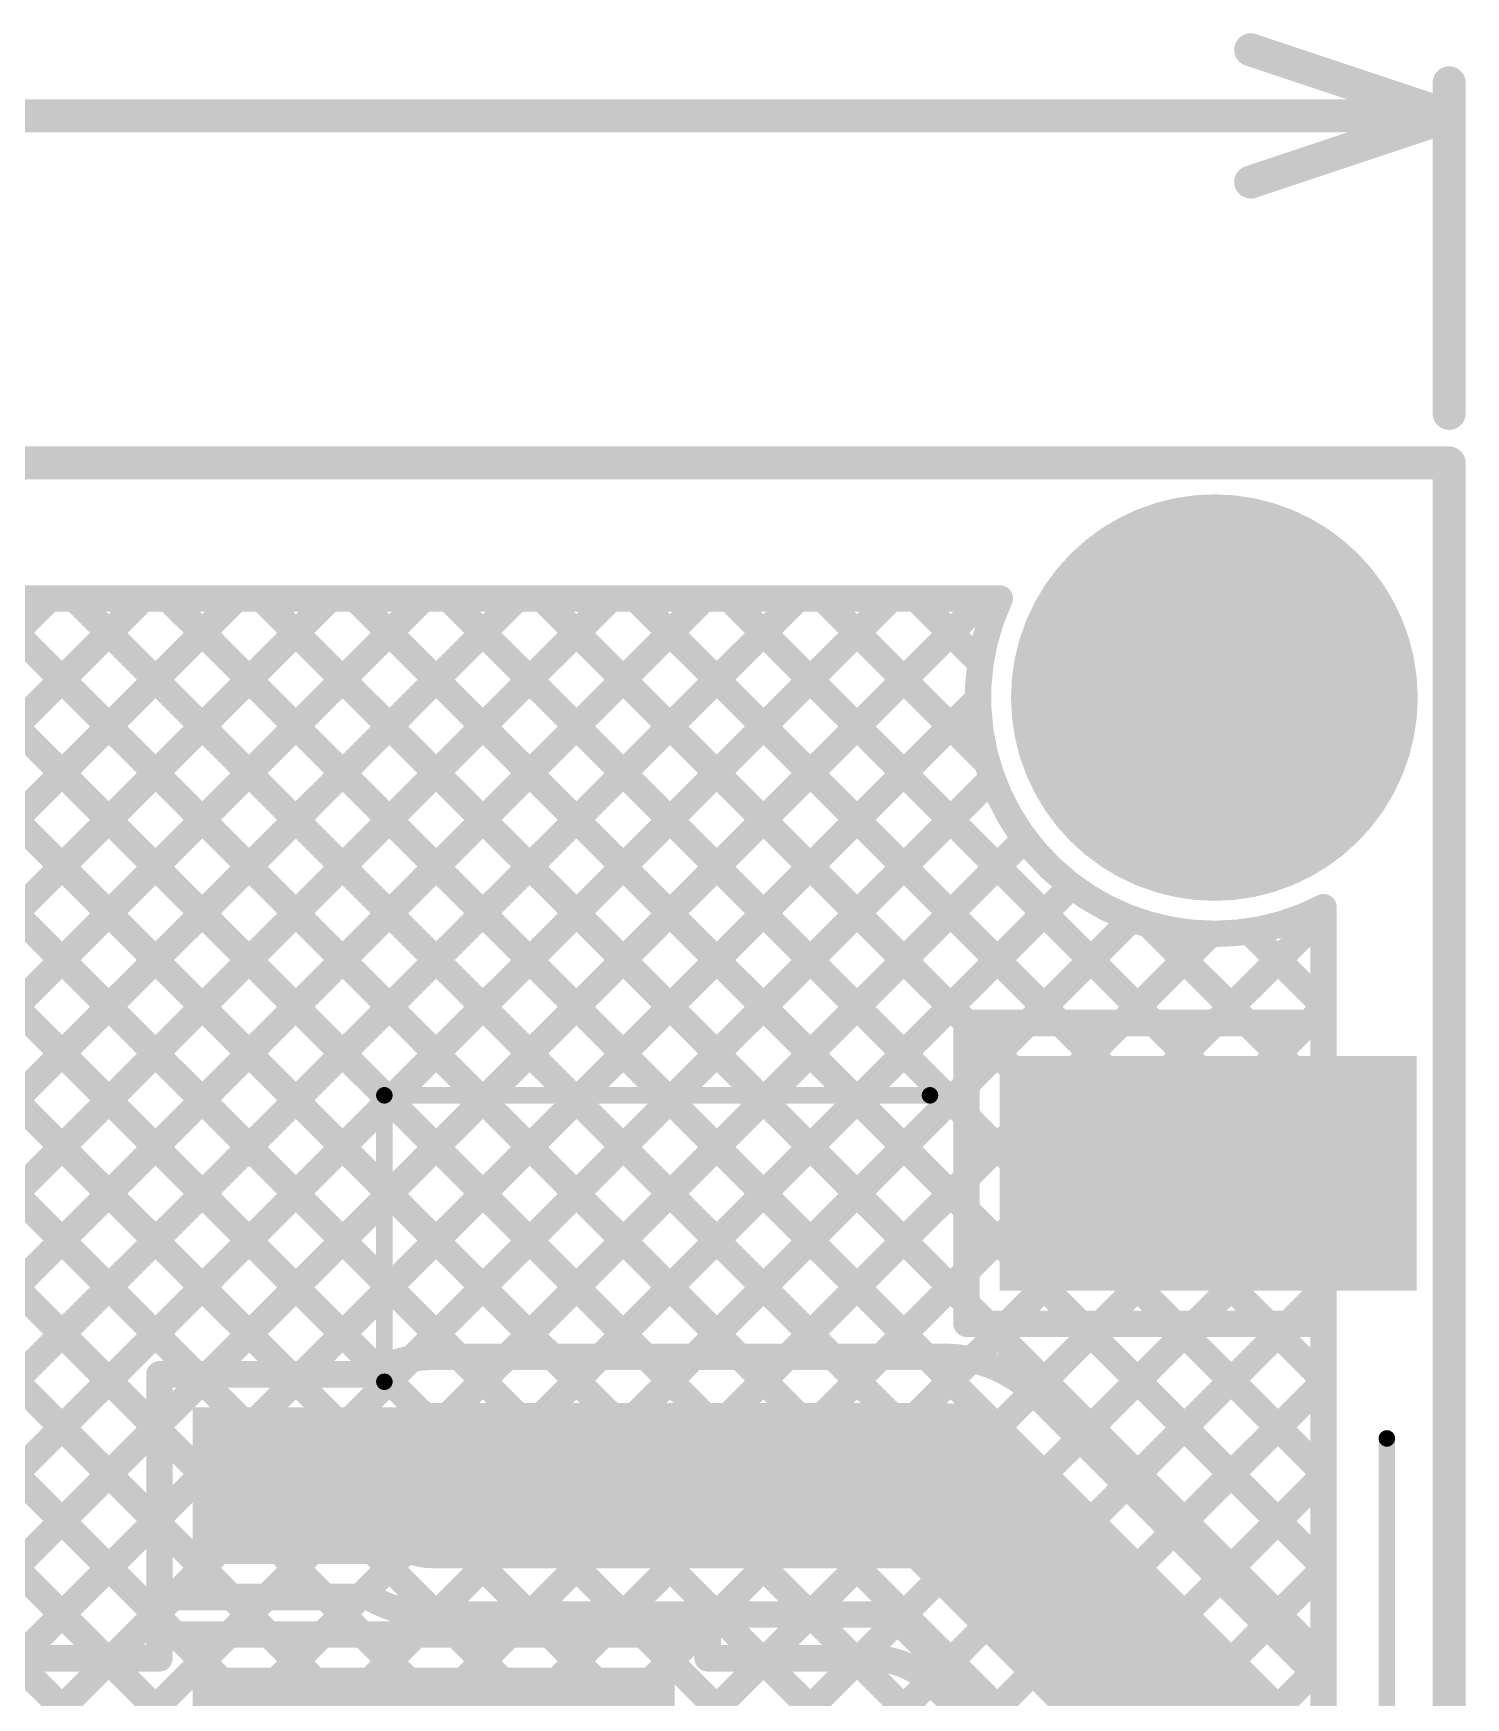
# Model space of a CAD drawing. Header units: millimetres. Extents: x 0.84 to 4.46, y 0.99 to 2.92.
# Drawn here: x 4.022 to 4.455, y 2.421 to 2.925 of the extents above; entities that cross this region are included whole.
import ezdxf

# ---------------------------------------------------------------- set-up
doc = ezdxf.new("R2010")
doc.units = ezdxf.units.MM
doc.header["$MEASUREMENT"] = 0
for name, color, linetype in [('BottomLayer', 5, 'Continuous'), ('BottomSolder', 6, 'Continuous'), ('Mechanical1', 6, 'Continuous'), ('Mechanical2', 216, 'Continuous'), ('MultiLayer', 9, 'Continuous'), ('PadHoleLayer', 156, 'Continuous'), ('TopLayer', 1, 'Continuous'), ('TopOverlay', 2, 'Continuous'), ('TopPaste', 8, 'Continuous'), ('TopSolder', 216, 'Continuous')]:
    doc.layers.add(name, color=color, linetype=linetype)

# ---------------------------------------------------------------- blocks, each defined once
blk = doc.blocks.new('0220164_162121_34')
at = {"layer": 'TopLayer'}
for points in [[(0.49213, 0.04823), (0.5315, 0.04823), (0.49213, 0.18602), (0.5315, 0.18602)], [(0.57087, 0.04823), (0.61024, 0.04823), (0.57087, 0.18602), (0.61024, 0.18602)], [(0.65354, -0.17618), (0.71654, -0.17618), (0.65354, -0.05807), (0.71654, -0.05807)]]:
    blk.add_solid(points, dxfattribs=at)
at = {"layer": 'TopOverlay', "const_width": 0.005}
for points in [[(0.622, 0.132), (0.70866, 0.132)], [(0.70866, 0.132), (0.70866, -0.033)], [(0, -0.17115), (0.60485, -0.17115)]]:
    blk.add_lwpolyline(points, dxfattribs=at)
at = {"layer": 'TopOverlay', "const_width": 0.0025}
for points in [[(0.62075, 0.132, 1), (0.62325, 0.132, 1)], [(0.70741, 0.132, 1), (0.70991, 0.132, 1)], [(0.70741, 0.132, 1), (0.70991, 0.132, 1)], [(0.70741, -0.033, 1), (0.70991, -0.033, 1)], [(0.6036, -0.17115, 1), (0.6061, -0.17115, 1)]]:
    blk.add_lwpolyline(points, format="xyb", close=True, dxfattribs=at)
at = {"layer": 'TopPaste'}
for points in [[(0.49213, 0.04823), (0.5315, 0.04823), (0.49213, 0.18602), (0.5315, 0.18602)], [(0.57087, 0.04823), (0.61024, 0.04823), (0.57087, 0.18602), (0.61024, 0.18602)], [(0.65354, -0.17618), (0.71654, -0.17618), (0.65354, -0.05807), (0.71654, -0.05807)]]:
    blk.add_solid(points, dxfattribs=at)
at = {"layer": 'TopSolder'}
for points in [[(0.48813, 0.04423), (0.5355, 0.04423), (0.48813, 0.19002), (0.5355, 0.19002)], [(0.56687, 0.04423), (0.61424, 0.04423), (0.56687, 0.19002), (0.61424, 0.19002)], [(0.64954, -0.18018), (0.72054, -0.18018), (0.64954, -0.05407), (0.72054, -0.05407)]]:
    blk.add_solid(points, dxfattribs=at)

msp = doc.modelspace()

# ---------------------------------------------------------------- linework, layer by layer
at = {"layer": 'BottomLayer'}
for points, const_width in [([(4.35025, 2.724, 1), (4.40775, 2.724, 1)], 0.0575), ([(4.02479, 2.754, 1), (4.02879, 2.754, 1)], 0.004), ([(4.03223, 2.754, 1), (4.03623, 2.754, 1)], 0.004), ([(4.05308, 2.754, 1), (4.05708, 2.754, 1)], 0.004), ([(4.06051, 2.754, 1), (4.06451, 2.754, 1)], 0.004), ([(4.08136, 2.754, 1), (4.08536, 2.754, 1)], 0.004), ([(4.0888, 2.754, 1), (4.0928, 2.754, 1)], 0.004), ([(4.10965, 2.754, 1), (4.11365, 2.754, 1)], 0.004), ([(4.11708, 2.754, 1), (4.12108, 2.754, 1)], 0.004), ([(4.13793, 2.754, 1), (4.14193, 2.754, 1)], 0.004), ([(4.14536, 2.754, 1), (4.14936, 2.754, 1)], 0.004), ([(4.16622, 2.754, 1), (4.17021, 2.754, 1)], 0.004), ([(4.17365, 2.754, 1), (4.17765, 2.754, 1)], 0.004), ([(4.1945, 2.754, 1), (4.1985, 2.754, 1)], 0.004), ([(4.20193, 2.754, 1), (4.20593, 2.754, 1)], 0.004), ([(4.22278, 2.754, 1), (4.22678, 2.754, 1)], 0.004), ([(4.23022, 2.754, 1), (4.23422, 2.754, 1)], 0.004), ([(4.25107, 2.754, 1), (4.25507, 2.754, 1)], 0.004), ([(4.2585, 2.754, 1), (4.2625, 2.754, 1)], 0.004), ([(4.27935, 2.754, 1), (4.28335, 2.754, 1)], 0.004), ([(4.28679, 2.754, 1), (4.29079, 2.754, 1)], 0.004), ([(4.30764, 2.754, 1), (4.31164, 2.754, 1)], 0.004), ([(4.3121, 2.754, 1), (4.3161, 2.754, 1)], 0.004), ([(4.3121, 2.754, 1), (4.3161, 2.754, 1)], 0.004), ([(4.30628, 2.73451, 1), (4.31028, 2.73451, 1)], 0.004), ([(4.3055, 2.72358, 1), (4.3095, 2.72358, 1)], 0.004), ([(4.30829, 2.70421, 1), (4.31229, 2.70421, 1)], 0.004), ([(4.3098, 2.69959, 1), (4.3138, 2.69959, 1)], 0.004), ([(4.31971, 2.68122, 1), (4.32371, 2.68122, 1)], 0.004), ([(4.3338, 2.66703, 1), (4.3378, 2.66703, 1)], 0.004), ([(4.41, 2.66057, 1), (4.414, 2.66057, 1)], 0.004), ([(4.41, 2.66057, 1), (4.414, 2.66057, 1)], 0.004), ([(4.35205, 2.65699, 1), (4.35605, 2.65699, 1)], 0.004), ([(4.35721, 2.65529, 1), (4.36121, 2.65529, 1)], 0.004), ([(4.41, 2.65837, 1), (4.414, 2.65837, 1)], 0.004), ([(4.37585, 2.65251, 1), (4.37985, 2.65251, 1)], 0.004), ([(4.38751, 2.65328, 1), (4.39151, 2.65328, 1)], 0.004), ([(4.41, 2.63079, 1), (4.414, 2.63079, 1)], 0.004), ([(4.41, 2.63009, 1), (4.414, 2.63009, 1)], 0.004), ([(4.41, 2.6025, 1), (4.414, 2.6025, 1)], 0.004), ([(4.41, 2.6018, 1), (4.414, 2.6018, 1)], 0.004), ([(4.41, 2.57422, 1), (4.414, 2.57422, 1)], 0.004), ([(4.41, 2.57352, 1), (4.414, 2.57352, 1)], 0.004), ([(4.41, 2.54593, 1), (4.414, 2.54593, 1)], 0.004), ([(4.41, 2.54524, 1), (4.414, 2.54524, 1)], 0.004), ([(4.41, 2.51765, 1), (4.414, 2.51765, 1)], 0.004), ([(4.41, 2.51695, 1), (4.414, 2.51695, 1)], 0.004), ([(4.41, 2.48936, 1), (4.414, 2.48936, 1)], 0.004), ([(4.41, 2.48867, 1), (4.414, 2.48867, 1)], 0.004), ([(4.41, 2.46108, 1), (4.414, 2.46108, 1)], 0.004), ([(4.41, 2.46038, 1), (4.414, 2.46038, 1)], 0.004), ([(4.41, 2.4328, 1), (4.414, 2.4328, 1)], 0.004), ([(4.41, 2.4321, 1), (4.414, 2.4321, 1)], 0.004)]:
    msp.add_lwpolyline(points, format="xyb", close=True, dxfattribs=dict(at, const_width=const_width))
at = {"layer": 'BottomLayer', "const_width": 0.008}
for points in [[(3.25884, 2.754), (4.3141, 2.754)], [(3.31986, 1.9905), (4.08336, 2.754)], [(3.34815, 1.9905), (4.11165, 2.754)], [(3.37643, 1.9905), (4.13993, 2.754)], [(3.40471, 1.9905), (4.16822, 2.754)], [(3.433, 1.9905), (4.1965, 2.754)], [(3.46128, 1.9905), (4.22478, 2.754)], [(3.48957, 1.9905), (4.25307, 2.754)], [(3.51785, 1.9905), (4.28135, 2.754)], [(3.54614, 1.9905), (4.30964, 2.754)], [(3.89281, 2.754), (4.412, 2.23481)], [(3.91058, 2.60951), (4.05508, 2.754)], [(3.91058, 2.63779), (4.02679, 2.754)], [(3.92109, 2.754), (4.412, 2.26309)], [(3.94937, 2.754), (4.412, 2.29137)], [(3.97766, 2.754), (4.412, 2.31966)], [(4.00594, 2.754), (4.412, 2.34794)], [(4.03423, 2.754), (4.412, 2.37623)], [(4.06251, 2.754), (4.412, 2.40451)], [(4.0908, 2.754), (4.412, 2.4328)], [(4.11908, 2.754), (4.412, 2.46108)], [(4.14736, 2.754), (4.412, 2.48936)], [(4.17565, 2.754), (4.412, 2.51765)], [(4.20393, 2.754), (4.412, 2.54593)], [(4.23222, 2.754), (4.412, 2.57422)], [(4.2605, 2.754), (4.31029, 2.70421)], [(4.28879, 2.754), (4.30828, 2.73451)], [(3.57442, 1.9905), (4.3075, 2.72358)], [(3.91058, 2.70794), (4.412, 2.20652)], [(3.60271, 1.9905), (4.3118, 2.69959)], [(3.63099, 1.9905), (4.32171, 2.68122)], [(3.91058, 2.67965), (4.412, 2.17824)], [(3.65927, 1.9905), (4.3358, 2.66703)], [(4.412, 1.13043), (4.412, 2.66057)], [(3.68756, 1.9905), (4.35405, 2.65699)], [(3.72405, 1.97043), (4.412, 2.65837)], [(4.35921, 2.65529), (4.412, 2.6025)], [(3.70982, 1.98448), (4.37785, 2.65251)], [(3.91058, 2.65137), (4.412, 2.14995)], [(4.38951, 2.65328), (4.412, 2.63079)], [(3.73819, 1.95628), (4.412, 2.63009)], [(3.91058, 2.62308), (4.412, 2.12167)], [(3.84301, 2.6058), (4.412, 2.03681)], [(3.8713, 2.6058), (4.412, 2.0651)], [(3.89958, 2.6058), (4.412, 2.09338)], [(4.02642, 2.21623), (4.412, 2.6018)], [(4.04759, 2.20911), (4.412, 2.57352)], [(4.06161, 2.19485), (4.412, 2.54524)], [(4.06838, 2.17333), (4.412, 2.51695)], [(4.0625, 2.13916), (4.412, 2.48867)], [(4.0625, 2.11088), (4.412, 2.46038)], [(4.0625, 2.0826), (4.412, 2.4321)]]:
    msp.add_lwpolyline(points, dxfattribs=at)
msp.add_lwpolyline([(4.412, 2.66057, -0.715234), (4.3141, 2.754)], format="xyb", dxfattribs=at)
at = {"layer": 'BottomSolder', "const_width": 0.0615}
msp.add_lwpolyline([(4.34825, 2.724, 1), (4.40975, 2.724, 1)], format="xyb", close=True, dxfattribs=at)
at = {"layer": 'Mechanical1', "const_width": 0.01}
for points in [[(4.39, 2.92), (4.45, 2.9)], [(4.45, 2.81), (4.45, 2.91)], [(2.99491, 2.9), (4.45, 2.9)], [(4.39, 2.88), (4.45, 2.9)]]:
    msp.add_lwpolyline(points, dxfattribs=at)
at = {"layer": 'Mechanical1', "const_width": 0.005}
for points in [[(4.3875, 2.92, 1), (4.3925, 2.92, 1)], [(4.4475, 2.91, 1), (4.4525, 2.91, 1)], [(4.4475, 2.9, 1), (4.4525, 2.9, 1)], [(4.4475, 2.9, 1), (4.4525, 2.9, 1)], [(4.4475, 2.9, 1), (4.4525, 2.9, 1)], [(4.3875, 2.88, 1), (4.3925, 2.88, 1)], [(4.4475, 2.81, 1), (4.4525, 2.81, 1)]]:
    msp.add_lwpolyline(points, format="xyb", close=True, dxfattribs=at)
at = {"layer": 'Mechanical2', "const_width": 0.01}
for points in [[(1, 2.795), (4.45, 2.795)], [(4.45, 2.795), (4.45, 0.995)]]:
    msp.add_lwpolyline(points, dxfattribs=at)
at = {"layer": 'Mechanical2', "const_width": 0.005}
msp.add_lwpolyline([(4.4475, 2.795, 1), (4.4525, 2.795, 1)], format="xyb", close=True, dxfattribs=at)
msp.add_lwpolyline([(4.4475, 2.795, 1), (4.4525, 2.795, 1)], format="xyb", close=True, dxfattribs=at)
at = {"layer": 'MultiLayer', "const_width": 0.0575}
msp.add_lwpolyline([(4.35025, 2.724, 1), (4.40775, 2.724, 1)], format="xyb", close=True, dxfattribs=at)
at = {"layer": 'PadHoleLayer', "const_width": 0.01375}
msp.add_lwpolyline([(4.39963, 2.74713), (4.39963, 2.70087), (4.35837, 2.70087), (4.35837, 2.74713)], close=True, dxfattribs=at)
at = {"layer": 'TopLayer'}
for points, const_width in [([(4.35025, 2.724, 1), (4.40775, 2.724, 1)], 0.0575), ([(4.02479, 2.754, 1), (4.02879, 2.754, 1)], 0.004), ([(4.03223, 2.754, 1), (4.03623, 2.754, 1)], 0.004), ([(4.05308, 2.754, 1), (4.05708, 2.754, 1)], 0.004), ([(4.06051, 2.754, 1), (4.06451, 2.754, 1)], 0.004), ([(4.08136, 2.754, 1), (4.08536, 2.754, 1)], 0.004), ([(4.0888, 2.754, 1), (4.0928, 2.754, 1)], 0.004), ([(4.10965, 2.754, 1), (4.11365, 2.754, 1)], 0.004), ([(4.11708, 2.754, 1), (4.12108, 2.754, 1)], 0.004), ([(4.13793, 2.754, 1), (4.14193, 2.754, 1)], 0.004), ([(4.14536, 2.754, 1), (4.14936, 2.754, 1)], 0.004), ([(4.16622, 2.754, 1), (4.17021, 2.754, 1)], 0.004), ([(4.17365, 2.754, 1), (4.17765, 2.754, 1)], 0.004), ([(4.1945, 2.754, 1), (4.1985, 2.754, 1)], 0.004), ([(4.20193, 2.754, 1), (4.20593, 2.754, 1)], 0.004), ([(4.22278, 2.754, 1), (4.22678, 2.754, 1)], 0.004), ([(4.23022, 2.754, 1), (4.23422, 2.754, 1)], 0.004), ([(4.25107, 2.754, 1), (4.25507, 2.754, 1)], 0.004), ([(4.2585, 2.754, 1), (4.2625, 2.754, 1)], 0.004), ([(4.27935, 2.754, 1), (4.28335, 2.754, 1)], 0.004), ([(4.28679, 2.754, 1), (4.29079, 2.754, 1)], 0.004), ([(4.30764, 2.754, 1), (4.31164, 2.754, 1)], 0.004), ([(4.3121, 2.754, 1), (4.3161, 2.754, 1)], 0.004), ([(4.3121, 2.754, 1), (4.3161, 2.754, 1)], 0.004), ([(4.30628, 2.73451, 1), (4.31028, 2.73451, 1)], 0.004), ([(4.3055, 2.72358, 1), (4.3095, 2.72358, 1)], 0.004), ([(4.30829, 2.70421, 1), (4.31229, 2.70421, 1)], 0.004), ([(4.3098, 2.69959, 1), (4.3138, 2.69959, 1)], 0.004), ([(4.31971, 2.68122, 1), (4.32371, 2.68122, 1)], 0.004), ([(4.3338, 2.66703, 1), (4.3378, 2.66703, 1)], 0.004), ([(4.41, 2.66057, 1), (4.414, 2.66057, 1)], 0.004), ([(4.41, 2.66057, 1), (4.414, 2.66057, 1)], 0.004), ([(4.35205, 2.65699, 1), (4.35605, 2.65699, 1)], 0.004), ([(4.35721, 2.65529, 1), (4.36121, 2.65529, 1)], 0.004), ([(4.41, 2.65837, 1), (4.414, 2.65837, 1)], 0.004), ([(4.37585, 2.65251, 1), (4.37985, 2.65251, 1)], 0.004), ([(4.38751, 2.65328, 1), (4.39151, 2.65328, 1)], 0.004), ([(4.41, 2.63079, 1), (4.414, 2.63079, 1)], 0.004), ([(4.41, 2.63009, 1), (4.414, 2.63009, 1)], 0.004), ([(4.30207, 2.62554, 1), (4.30607, 2.62554, 1)], 0.004), ([(4.30207, 2.62554, 1), (4.30607, 2.62554, 1)], 0.004), ([(4.30211, 2.62554, 1), (4.30611, 2.62554, 1)], 0.004), ([(4.32059, 2.62554, 1), (4.32459, 2.62554, 1)], 0.004), ([(4.3304, 2.62554, 1), (4.3344, 2.62554, 1)], 0.004), ([(4.34888, 2.62554, 1), (4.35288, 2.62554, 1)], 0.004), ([(4.35868, 2.62554, 1), (4.36268, 2.62554, 1)], 0.004), ([(4.37716, 2.62554, 1), (4.38116, 2.62554, 1)], 0.004), ([(4.38697, 2.62554, 1), (4.39097, 2.62554, 1)], 0.004), ([(4.40545, 2.62554, 1), (4.40945, 2.62554, 1)], 0.004), ([(4.41, 2.62554, 1), (4.414, 2.62554, 1)], 0.004), ([(4.41, 2.62554, 1), (4.414, 2.62554, 1)], 0.004), ([(4.30207, 2.60701, 1), (4.30607, 2.60701, 1)], 0.004), ([(4.30207, 2.59729, 1), (4.30607, 2.59729, 1)], 0.004), ([(4.30207, 2.57873, 1), (4.30607, 2.57873, 1)], 0.004), ([(4.30207, 2.56901, 1), (4.30607, 2.56901, 1)], 0.004), ([(4.30207, 2.55044, 1), (4.30607, 2.55044, 1)], 0.004), ([(4.30207, 2.54072, 1), (4.30607, 2.54072, 1)], 0.004), ([(4.30207, 2.54072, 1), (4.30607, 2.54072, 1)], 0.004), ([(4.30207, 2.53454, 1), (4.30607, 2.53454, 1)], 0.004), ([(4.30207, 2.53454, 1), (4.30607, 2.53454, 1)], 0.004), ([(4.30825, 2.53454, 1), (4.31225, 2.53454, 1)], 0.004), ([(4.30825, 2.53454, 1), (4.31225, 2.53454, 1)], 0.004), ([(4.31445, 2.53454, 1), (4.31845, 2.53454, 1)], 0.004), ([(4.33654, 2.53454, 1), (4.34054, 2.53454, 1)], 0.004), ([(4.34274, 2.53454, 1), (4.34674, 2.53454, 1)], 0.004), ([(4.36482, 2.53454, 1), (4.36882, 2.53454, 1)], 0.004), ([(4.37102, 2.53454, 1), (4.37502, 2.53454, 1)], 0.004), ([(4.3931, 2.53454, 1), (4.3971, 2.53454, 1)], 0.004), ([(4.39931, 2.53454, 1), (4.40331, 2.53454, 1)], 0.004), ([(4.41, 2.53454, 1), (4.414, 2.53454, 1)], 0.004), ([(4.41, 2.53454, 1), (4.414, 2.53454, 1)], 0.004), ([(4.14087, 2.52455, 1), (4.14487, 2.52455, 1)], 0.004), ([(4.14087, 2.52455, 1), (4.14487, 2.52455, 1)], 0.004), ([(4.14854, 2.52455, 1), (4.15254, 2.52455, 1)], 0.004), ([(4.16304, 2.52455, 1), (4.16704, 2.52455, 1)], 0.004), ([(4.17682, 2.52455, 1), (4.18082, 2.52455, 1)], 0.004), ([(4.19132, 2.52455, 1), (4.19532, 2.52455, 1)], 0.004), ([(4.20511, 2.52455, 1), (4.20911, 2.52455, 1)], 0.004), ([(4.21961, 2.52455, 1), (4.22361, 2.52455, 1)], 0.004), ([(4.23339, 2.52455, 1), (4.23739, 2.52455, 1)], 0.004), ([(4.24789, 2.52455, 1), (4.25189, 2.52455, 1)], 0.004), ([(4.26168, 2.52455, 1), (4.26568, 2.52455, 1)], 0.004), ([(4.27618, 2.52455, 1), (4.28018, 2.52455, 1)], 0.004), ([(4.28996, 2.52455, 1), (4.29396, 2.52455, 1)], 0.004), ([(4.29545, 2.52455, 1), (4.29945, 2.52455, 1)], 0.004), ([(4.29545, 2.52455, 1), (4.29945, 2.52455, 1)], 0.004), ([(4.29545, 2.52455, 1), (4.29945, 2.52455, 1)], 0.004), ([(4.05798, 2.51924, 1), (4.06198, 2.51924, 1)], 0.004), ([(4.05798, 2.51924, 1), (4.06198, 2.51924, 1)], 0.004), ([(4.069, 2.51924, 1), (4.073, 2.51924, 1)], 0.004), ([(4.07287, 2.51924, 1), (4.07687, 2.51924, 1)], 0.004), ([(4.09728, 2.51924, 1), (4.10128, 2.51924, 1)], 0.004), ([(4.10116, 2.51924, 1), (4.10516, 2.51924, 1)], 0.004), ([(4.12122, 2.51924, 1), (4.12522, 2.51924, 1)], 0.004), ([(4.12122, 2.51924, 1), (4.12522, 2.51924, 1)], 0.004), ([(4.12406, 2.52074, 1), (4.12806, 2.52074, 1)], 0.004), ([(4.13418, 2.52397, 1), (4.13818, 2.52397, 1)], 0.004), ([(4.3036, 2.52369, 1), (4.3076, 2.52369, 1)], 0.004), ([(4.41, 2.51765, 1), (4.414, 2.51765, 1)], 0.004), ([(4.41, 2.51695, 1), (4.414, 2.51695, 1)], 0.004), ([(4.32216, 2.51397, 1), (4.32616, 2.51397, 1)], 0.004), ([(4.32303, 2.51313, 1), (4.32703, 2.51313, 1)], 0.004), ([(4.32303, 2.51313, 1), (4.32703, 2.51313, 1)], 0.004), ([(4.32303, 2.51313, 1), (4.32703, 2.51313, 1)], 0.004), ([(4.05798, 2.50434, 1), (4.06198, 2.50434, 1)], 0.004), ([(4.13037, 2.48555, 1), (4.15537, 2.48555, 1)], 0.025), ([(4.28495, 2.48555, 1), (4.30995, 2.48555, 1)], 0.025), ([(4.28495, 2.48555, 1), (4.30995, 2.48555, 1)], 0.025), ([(4.05798, 2.50198, 1), (4.06198, 2.50198, 1)], 0.004), ([(4.33632, 2.49984, 1), (4.34032, 2.49984, 1)], 0.004), ([(4.41, 2.48936, 1), (4.414, 2.48936, 1)], 0.004), ([(4.35046, 2.4857, 1), (4.35446, 2.4857, 1)], 0.004), ([(4.41, 2.48867, 1), (4.414, 2.48867, 1)], 0.004), ([(4.05798, 2.47606, 1), (4.06198, 2.47606, 1)], 0.004), ([(4.05798, 2.47369, 1), (4.06198, 2.47369, 1)], 0.004), ([(4.3646, 2.47155, 1), (4.3686, 2.47155, 1)], 0.004), ([(4.41, 2.46108, 1), (4.414, 2.46108, 1)], 0.004), ([(4.41, 2.46038, 1), (4.414, 2.46038, 1)], 0.004), ([(4.37874, 2.45741, 1), (4.38274, 2.45741, 1)], 0.004), ([(4.05798, 2.45187, 1), (4.06198, 2.45187, 1)], 0.004), ([(4.05798, 2.45187, 1), (4.06198, 2.45187, 1)], 0.004), ([(4.06207, 2.45187, 1), (4.06607, 2.45187, 1)], 0.004), ([(4.0798, 2.45187, 1), (4.0838, 2.45187, 1)], 0.004), ([(4.09036, 2.45187, 1), (4.09436, 2.45187, 1)], 0.004), ([(4.10809, 2.45187, 1), (4.11209, 2.45187, 1)], 0.004), ([(4.11864, 2.45187, 1), (4.12264, 2.45187, 1)], 0.004), ([(4.12122, 2.45187, 1), (4.12522, 2.45187, 1)], 0.004), ([(4.12122, 2.45187, 1), (4.12522, 2.45187, 1)], 0.004), ([(4.14087, 2.44655, 1), (4.14487, 2.44655, 1)], 0.004), ([(4.14087, 2.44655, 1), (4.14487, 2.44655, 1)], 0.004), ([(4.14161, 2.44655, 1), (4.14561, 2.44655, 1)], 0.004), ([(4.14169, 2.44655, 1), (4.14569, 2.44655, 1)], 0.004), ([(4.16989, 2.44655, 1), (4.17389, 2.44655, 1)], 0.004), ([(4.16997, 2.44655, 1), (4.17397, 2.44655, 1)], 0.004), ([(4.19818, 2.44655, 1), (4.20218, 2.44655, 1)], 0.004), ([(4.19825, 2.44655, 1), (4.20225, 2.44655, 1)], 0.004), ([(4.22646, 2.44655, 1), (4.23046, 2.44655, 1)], 0.004), ([(4.22654, 2.44655, 1), (4.23054, 2.44655, 1)], 0.004), ([(4.25475, 2.44655, 1), (4.25875, 2.44655, 1)], 0.004), ([(4.25482, 2.44655, 1), (4.25882, 2.44655, 1)], 0.004), ([(4.27929, 2.44655, 1), (4.28329, 2.44655, 1)], 0.004), ([(4.27929, 2.44655, 1), (4.28329, 2.44655, 1)], 0.004), ([(4.28116, 2.44468, 1), (4.28516, 2.44468, 1)], 0.004), ([(4.05798, 2.4405, 1), (4.06198, 2.4405, 1)], 0.004), ([(4.05798, 2.4405, 1), (4.06198, 2.4405, 1)], 0.004), ([(4.06289, 2.4405, 1), (4.06689, 2.4405, 1)], 0.004), ([(4.07899, 2.4405, 1), (4.08299, 2.4405, 1)], 0.004), ([(4.09117, 2.4405, 1), (4.09517, 2.4405, 1)], 0.004), ([(4.10727, 2.4405, 1), (4.11127, 2.4405, 1)], 0.004), ([(4.11946, 2.4405, 1), (4.12346, 2.4405, 1)], 0.004), ([(4.13555, 2.4405, 1), (4.13955, 2.4405, 1)], 0.004), ([(4.14774, 2.4405, 1), (4.15174, 2.4405, 1)], 0.004), ([(4.16384, 2.4405, 1), (4.16784, 2.4405, 1)], 0.004), ([(4.17602, 2.4405, 1), (4.18002, 2.4405, 1)], 0.004), ([(4.19212, 2.4405, 1), (4.19612, 2.4405, 1)], 0.004), ([(4.20431, 2.4405, 1), (4.20831, 2.4405, 1)], 0.004), ([(4.22041, 2.4405, 1), (4.22441, 2.4405, 1)], 0.004), ([(4.22377, 2.4405, 1), (4.22777, 2.4405, 1)], 0.004), ([(4.22377, 2.4405, 1), (4.22777, 2.4405, 1)], 0.004), ([(4.39289, 2.44327, 1), (4.39689, 2.44327, 1)], 0.004), ([(4.04179, 2.43331, 1), (4.04579, 2.43331, 1)], 0.004), ([(4.04352, 2.43331, 1), (4.04752, 2.43331, 1)], 0.004), ([(4.05798, 2.43331, 1), (4.06198, 2.43331, 1)], 0.004), ([(4.05798, 2.43331, 1), (4.06198, 2.43331, 1)], 0.004), ([(4.22377, 2.43331, 1), (4.22777, 2.43331, 1)], 0.004), ([(4.22377, 2.43331, 1), (4.22777, 2.43331, 1)], 0.004), ([(4.23978, 2.43331, 1), (4.24378, 2.43331, 1)], 0.004), ([(4.24151, 2.43331, 1), (4.24551, 2.43331, 1)], 0.004), ([(4.26806, 2.43331, 1), (4.27206, 2.43331, 1)], 0.004), ([(4.26979, 2.43331, 1), (4.27379, 2.43331, 1)], 0.004), ([(4.27319, 2.43331, 1), (4.27719, 2.43331, 1)], 0.004), ([(4.27319, 2.43331, 1), (4.27719, 2.43331, 1)], 0.004), ([(4.27319, 2.43331, 1), (4.27719, 2.43331, 1)], 0.004), ([(4.2953, 2.43054, 1), (4.2993, 2.43054, 1)], 0.004), ([(4.40703, 2.42913, 1), (4.41103, 2.42913, 1)], 0.004), ([(4.41, 2.4328, 1), (4.414, 2.4328, 1)], 0.004), ([(4.41, 2.4321, 1), (4.414, 2.4321, 1)], 0.004), ([(4.2911, 2.42634, 1), (4.2951, 2.42634, 1)], 0.004), ([(4.29193, 2.42555, 1), (4.29593, 2.42555, 1)], 0.004), ([(4.29196, 2.42552, 1), (4.29596, 2.42552, 1)], 0.004), ([(4.29196, 2.42552, 1), (4.29596, 2.42552, 1)], 0.004), ([(4.41, 2.42615, 1), (4.414, 2.42615, 1)], 0.004), ([(4.41, 2.42615, 1), (4.414, 2.42615, 1)], 0.004)]:
    msp.add_lwpolyline(points, format="xyb", close=True, dxfattribs=dict(at, const_width=const_width))
for points, const_width in [([(3.25884, 2.754), (4.3141, 2.754)], 0.008), ([(3.88371, 2.52607), (4.11165, 2.754)], 0.008), ([(3.88371, 2.55435), (4.08336, 2.754)], 0.008), ([(3.88371, 2.49778), (4.13993, 2.754)], 0.008), ([(3.88371, 2.4695), (4.16822, 2.754)], 0.008), ([(3.89249, 2.44999), (4.1965, 2.754)], 0.008), ([(3.89281, 2.754), (4.12606, 2.52074)], 0.008), ([(3.90663, 2.43585), (4.22478, 2.754)], 0.008), ([(3.91058, 2.63779), (4.02679, 2.754)], 0.008), ([(3.91058, 2.60951), (4.05508, 2.754)], 0.008), ([(3.92109, 2.754), (4.15054, 2.52455)], 0.008), ([(3.93238, 2.43331), (4.25307, 2.754)], 0.008), ([(3.94937, 2.754), (4.17882, 2.52455)], 0.008), ([(3.96066, 2.43331), (4.28135, 2.754)], 0.008), ([(3.97766, 2.754), (4.20711, 2.52455)], 0.008), ([(4.00594, 2.754), (4.23539, 2.52455)], 0.008), ([(4.03423, 2.754), (4.26368, 2.52455)], 0.008), ([(4.06251, 2.754), (4.29196, 2.52455)], 0.008), ([(4.07487, 2.51924), (4.30964, 2.754)], 0.008), ([(4.0908, 2.754), (4.30407, 2.54072)], 0.008), ([(4.11908, 2.754), (4.30407, 2.56901)], 0.008), ([(4.14736, 2.754), (4.30407, 2.59729)], 0.008), ([(4.17565, 2.754), (4.30411, 2.62554)], 0.008), ([(4.20393, 2.754), (4.3324, 2.62554)], 0.008), ([(4.23222, 2.754), (4.36068, 2.62554)], 0.008), ([(4.2605, 2.754), (4.31029, 2.70421)], 0.008), ([(4.28879, 2.754), (4.30828, 2.73451)], 0.008), ([(4.10316, 2.51924), (4.3075, 2.72358)], 0.008), ([(3.91058, 2.70794), (4.09928, 2.51924)], 0.008), ([(4.13618, 2.52397), (4.3118, 2.69959)], 0.008), ([(4.16504, 2.52455), (4.32171, 2.68122)], 0.008), ([(3.91058, 2.67965), (4.071, 2.51924)], 0.008), ([(4.19332, 2.52455), (4.3358, 2.66703)], 0.008), ([(4.412, 2.62554), (4.412, 2.66057)], 0.008), ([(4.32259, 2.62554), (4.35405, 2.65699)], 0.008), ([(4.35921, 2.65529), (4.38897, 2.62554)], 0.008), ([(4.37916, 2.62554), (4.412, 2.65837)], 0.008), ([(3.91058, 2.65137), (4.05998, 2.50198)], 0.008), ([(4.35088, 2.62554), (4.37785, 2.65251)], 0.008), ([(4.38951, 2.65328), (4.412, 2.63079)], 0.008), ([(4.40745, 2.62554), (4.412, 2.63009)], 0.008), ([(4.30407, 2.62554), (4.412, 2.62554)], 0.008), ([(4.30407, 2.53454), (4.30407, 2.62554)], 0.008), ([(3.91058, 2.62308), (4.05998, 2.47369)], 0.008), ([(3.89958, 2.6058), (4.06489, 2.4405)], 0.008), ([(4.22161, 2.52455), (4.30407, 2.60701)], 0.008), ([(3.88371, 2.59339), (4.04379, 2.43331)], 0.008), ([(4.24989, 2.52455), (4.30407, 2.57873)], 0.008), ([(4.27818, 2.52455), (4.30407, 2.55044)], 0.008), ([(4.30407, 2.54072), (4.31025, 2.53454)], 0.008), ([(4.30407, 2.53454), (4.412, 2.53454)], 0.008), ([(4.3056, 2.52369), (4.31645, 2.53454)], 0.008), ([(4.31025, 2.53454), (4.412, 2.4328)], 0.008), ([(4.32416, 2.51397), (4.34474, 2.53454)], 0.008), ([(4.33832, 2.49984), (4.37302, 2.53454)], 0.008), ([(4.33854, 2.53454), (4.412, 2.46108)], 0.008), ([(4.35246, 2.4857), (4.40131, 2.53454)], 0.008), ([(4.36682, 2.53454), (4.412, 2.48936)], 0.008), ([(4.3951, 2.53454), (4.412, 2.51765)], 0.008), ([(4.412, 2.42615), (4.412, 2.53454)], 0.008), ([(4.14287, 2.52455), (4.29745, 2.52455)], 0.008), ([(4.05998, 2.51924), (4.12322, 2.51924)], 0.008), ([(4.05998, 2.45187), (4.05998, 2.51924)], 0.008), ([(4.3666, 2.47155), (4.412, 2.51695)], 0.008), ([(4.32503, 2.51313), (4.412, 2.42615)], 0.008), ([(3.98895, 2.43331), (4.05998, 2.50434)], 0.008), ([(4.14287, 2.48555), (4.29745, 2.48555)], 0.05), ([(4.29745, 2.48555), (4.408, 2.375)], 0.05), ([(4.38074, 2.45741), (4.412, 2.48867)], 0.008), ([(4.01723, 2.43331), (4.05998, 2.47606)], 0.008), ([(4.39489, 2.44327), (4.412, 2.46038)], 0.008), ([(4.04552, 2.43331), (4.06407, 2.45187)], 0.008), ([(4.05998, 2.45187), (4.12322, 2.45187)], 0.008), ([(4.08099, 2.4405), (4.09236, 2.45187)], 0.008), ([(4.0818, 2.45187), (4.09317, 2.4405)], 0.008), ([(4.10927, 2.4405), (4.12064, 2.45187)], 0.008), ([(4.11009, 2.45187), (4.12146, 2.4405)], 0.008), ([(4.13755, 2.4405), (4.14361, 2.44655)], 0.008), ([(4.14287, 2.44655), (4.28129, 2.44655)], 0.008), ([(4.14369, 2.44655), (4.14974, 2.4405)], 0.008), ([(4.16584, 2.4405), (4.17189, 2.44655)], 0.008), ([(4.17197, 2.44655), (4.17802, 2.4405)], 0.008), ([(4.19412, 2.4405), (4.20018, 2.44655)], 0.008), ([(4.20025, 2.44655), (4.20631, 2.4405)], 0.008), ([(4.22241, 2.4405), (4.22846, 2.44655)], 0.008), ([(4.22854, 2.44655), (4.24178, 2.43331)], 0.008), ([(4.24351, 2.43331), (4.25675, 2.44655)], 0.008), ([(4.25682, 2.44655), (4.27006, 2.43331)], 0.008), ([(4.27179, 2.43331), (4.28316, 2.44468)], 0.008), ([(4.28129, 2.44655), (4.369, 2.35885)], 0.008), ([(4.05998, 2.4405), (4.22577, 2.4405)], 0.008), ([(4.05998, 2.43331), (4.05998, 2.4405)], 0.008), ([(4.22577, 2.43331), (4.22577, 2.4405)], 0.008), ([(3.90917, 2.43331), (4.05998, 2.43331)], 0.008), ([(4.22577, 2.43331), (4.27519, 2.43331)], 0.008), ([(4.2931, 2.42634), (4.2973, 2.43054)], 0.008), ([(4.40903, 2.42913), (4.412, 2.4321)], 0.008), ([(4.29396, 2.42552), (4.369, 2.35048)], 0.008)]:
    msp.add_lwpolyline(points, dxfattribs=dict(at, const_width=const_width))
at = {"layer": 'TopLayer', "const_width": 0.008}
for points in [[(4.412, 2.66057, -0.715234), (4.3141, 2.754)], [(4.12322, 2.51924, -0.13282), (4.14287, 2.52455)], [(4.29745, 2.52455, -0.198912), (4.32503, 2.51313)], [(4.29745, 2.52455, -0.198912), (4.32503, 2.51313)], [(4.14287, 2.44655, -0.13282), (4.12322, 2.45187)], [(4.27519, 2.43331, -0.198912), (4.29393, 2.42555)], [(4.27519, 2.43331, -0.199375), (4.29396, 2.42552)]]:
    msp.add_lwpolyline(points, format="xyb", dxfattribs=at)
at = {"layer": 'TopSolder', "const_width": 0.0615}
msp.add_lwpolyline([(4.34825, 2.724, 1), (4.40975, 2.724, 1)], format="xyb", close=True, dxfattribs=at)

# ---------------------------------------------------------------- block references
at = {"rotation": 90}
msp.add_blockref('0220164_162121_34', (4.26, 1.895), dxfattribs=at)

doc.saveas('drawing.dxf')
